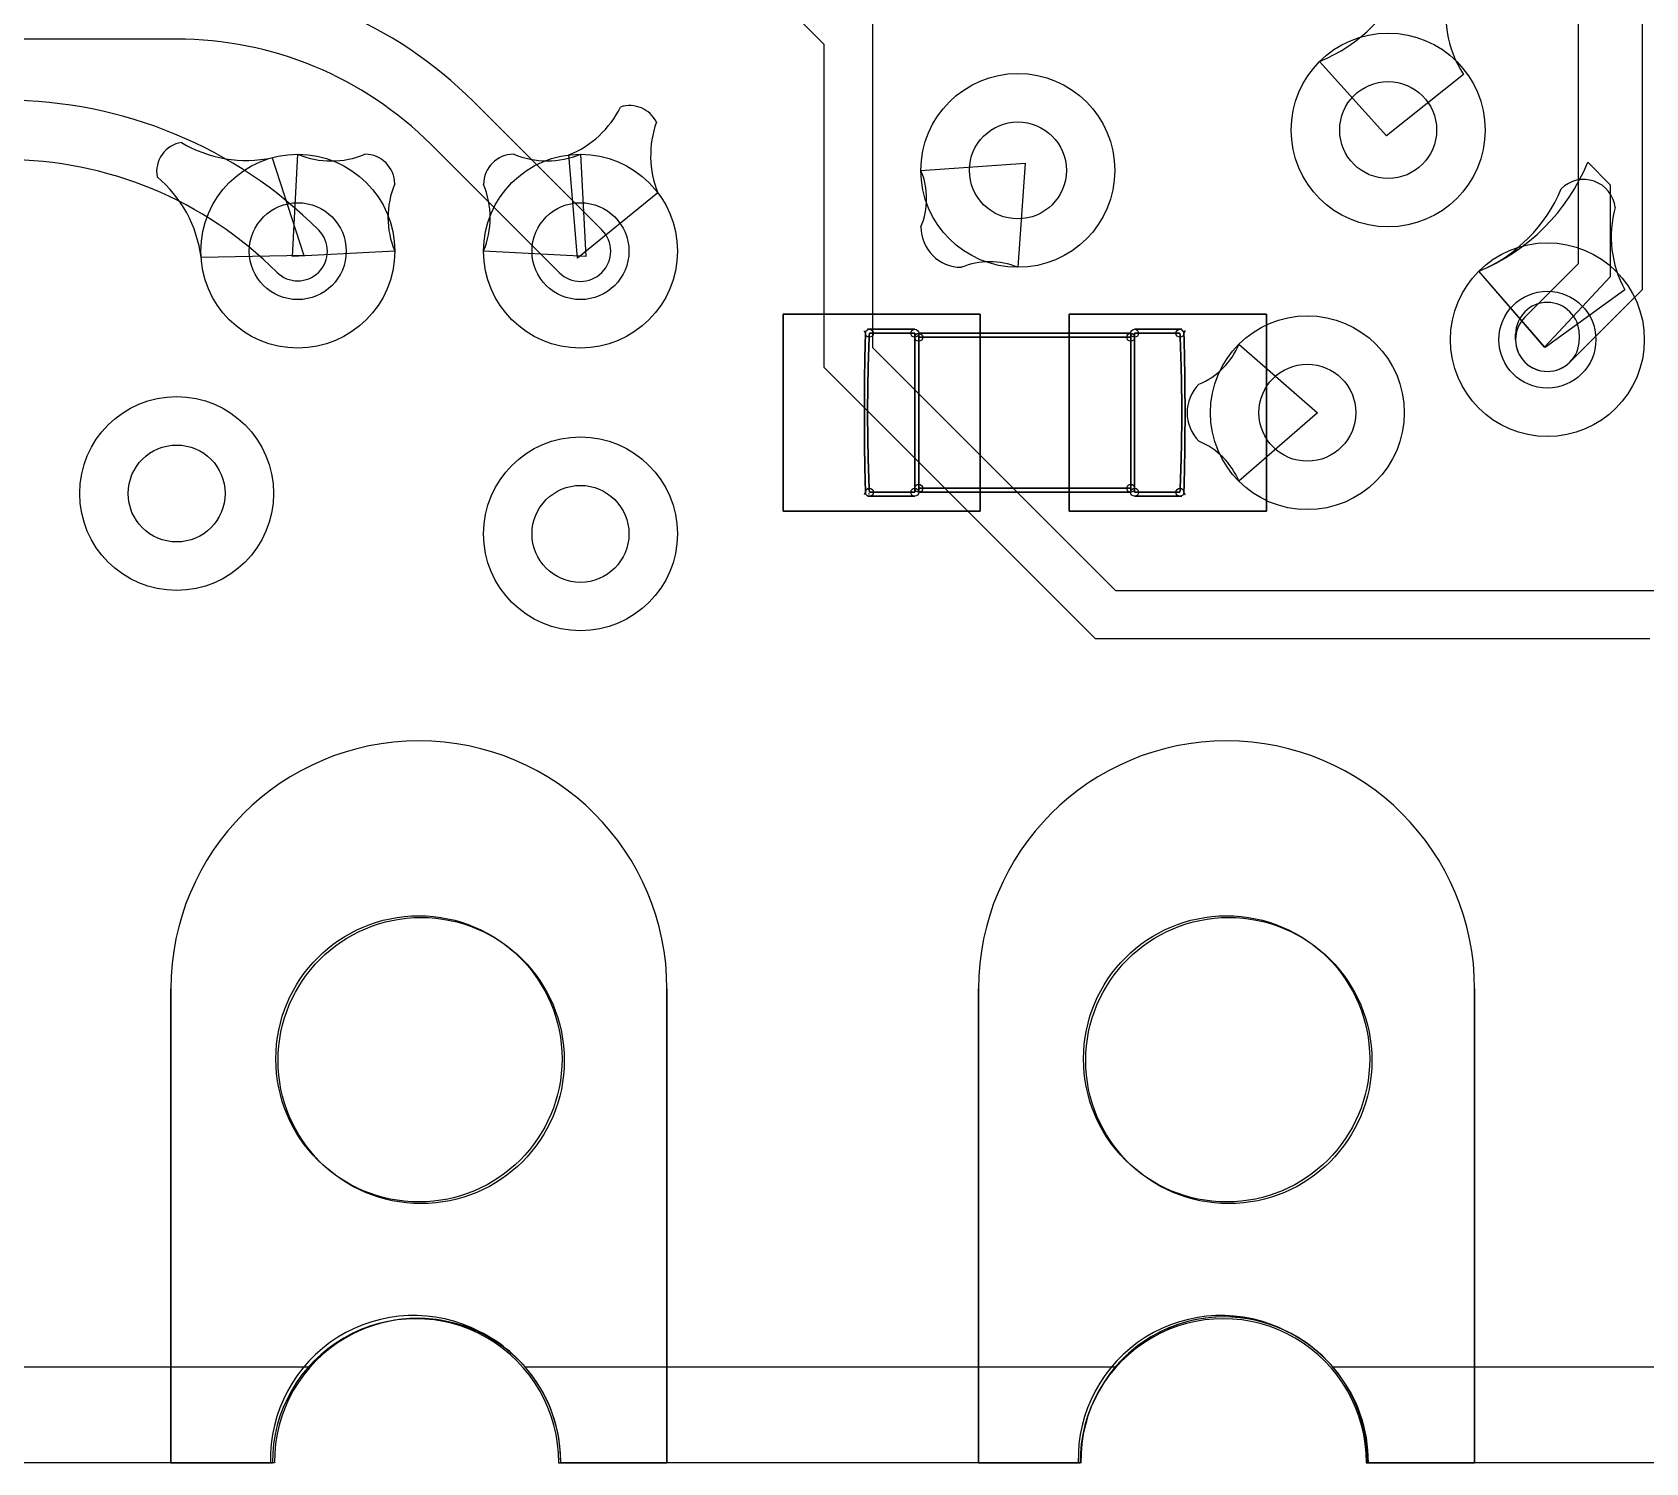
# Model space of a CAD drawing. Extents: x -14 to 27.9, y 0 to 17.8.
# Drawn here: x 14.02 to 19.1, y 0 to 4.5 of the extents above; entities that cross this region are included whole.
import ezdxf

# ---------------------------------------------------------------- set-up
doc = ezdxf.new("R2010")
doc.units = 0
doc.header["$MEASUREMENT"] = 0
doc.layers.add('Feature', color=7, linetype='CONTINUOUS')

msp = doc.modelspace()

# ---------------------------------------------------------------- linework, layer by layer
at = {"layer": 'Feature'}
for p, q in [((16.514, 4.4602, -1.96222), (14.3207, 6.6535, -1.96222)), ((19.0865, 6.0739, -1.96222), (19.0865, 3.688, -1.96222)), ((18.8865, 3.7708, -1.96222), (18.8865, 5.9911, -1.96222)), ((16.6664, 4.5234, -1.96222), (16.6664, 3.5074, -1.96222)), ((14.478, 4.477, -1.96222), (13.6805, 4.477, -1.96222)), ((16.514, 3.4442, -1.96222), (16.514, 4.4602, -1.96222)), ((18.2832, 4.1726, 0.000305), (18.0726, 4.4065, 0.000305)), ((18.5246, 4.3652, 0.000305), (18.2832, 4.1726, 0.000305)), ((15.4124, 4.28, -1.96222), (15.8152, 3.8772, -1.96222)), ((18.4404, 4.191, -1.96192), (18.4404, 4.191)), ((18.4404, 4.191, -1.96192), (18.4404, 4.191)), ((14.8425, 3.7935, 0.000305), (14.859, 4.1148, 0.000305)), ((15.6808, 3.7428, -1.96222), (15.278, 4.1456, -1.96222)), ((15.7389, 3.7885, 0.000305), (15.7113, 4.1125, 0.000305)), ((15.748, 4.1148, -1.96222), (15.7648, 3.7932, -1.96222)), ((14.7785, 4.1039, -1.96222), (14.878, 3.7965, -1.96222)), ((16.8188, 4.064, 0.000305), (17.1461, 4.0865, 0.000305)), ((17.1461, 4.0865, 0.000305), (17.1236, 3.7592, 0.000305)), ((17.276, 4.064, -1.96192), (17.276, 4.064)), ((17.276, 4.064, -1.96192), (17.276, 4.064)), ((18.9158, 4.0897, -1.96222), (18.9865, 4.019, -1.96222)), ((18.9865, 4.019, -1.96222), (18.9865, 3.7294, -1.96222)), ((15.9913, 3.9935, 0.000305), (15.7389, 3.7885, 0.000305)), ((15.1638, 3.81, 0.000305), (14.8425, 3.7935, 0.000305)), ((15.0114, 3.81, -1.96192), (15.0114, 3.81)), ((15.0114, 3.81, -1.96192), (15.0114, 3.81)), ((15.7648, 3.7932, -1.96222), (15.4432, 3.81, -1.96222)), ((15.9004, 3.81, -1.96192), (15.9004, 3.81)), ((15.9004, 3.81, -1.96192), (15.9004, 3.81)), ((14.878, 3.7965, -1.96222), (14.5549, 3.7902, -1.96222)), ((18.7181, 3.6024, -1.96222), (18.8865, 3.7708, -1.96222)), ((18.782, 3.5076, 0.000305), (18.5734, 3.7471, 0.000305)), ((18.7794, 3.5085, -1.96222), (18.5734, 3.7471, -1.96222)), ((18.9865, 3.7294, -1.96222), (18.7794, 3.5085, -1.96222)), ((19.0328, 3.6882, 0.000305), (18.782, 3.5076, 0.000305)), ((19.0865, 3.688, -1.96222), (18.8595, 3.461, -1.96222)), ((16.385, 3.612, 0.000305), (17.005, 3.612, 0.000305)), ((16.385, 2.992, 0.000305), (16.385, 3.612, 0.000305)), ((16.385, 2.992, 0.000305), (16.385, 3.612, 0.000305)), ((16.385, 3.612, 0.001305), (16.385, 2.992, 0.001305)), ((16.385, 3.612, 0.000305), (16.385, 3.612, 0.001305)), ((16.385, 3.612, 0.000305), (17.005, 3.612, 0.000305)), ((16.385, 3.612, 0.000305), (16.385, 3.612, 0.001305)), ((17.005, 3.612, 0.001305), (16.385, 3.612, 0.001305)), ((17.005, 3.612, 0.001305), (16.385, 3.612, 0.001305)), ((16.385, 3.612, 0.001305), (16.385, 2.992, 0.001305)), ((16.385, 2.992, 0.000305), (16.385, 3.612, 0.000305)), ((16.385, 3.612, 0.000305), (17.005, 3.612, 0.000305)), ((17.005, 3.612, 0.000305), (17.005, 2.992, 0.000305)), ((17.005, 3.612, 0.000305), (17.005, 3.612, 0.001305)), ((17.005, 3.612, 0.000305), (17.005, 2.992, 0.000305)), ((17.005, 3.612, 0.000305), (17.005, 3.612, 0.001305)), ((17.005, 2.992, 0.001305), (17.005, 3.612, 0.001305)), ((17.005, 2.992, 0.001305), (17.005, 3.612, 0.001305)), ((17.005, 3.612, 0.000305), (17.005, 2.992, 0.000305)), ((17.285, 3.612, 0.000305), (17.905, 3.612, 0.000305)), ((17.285, 2.992, 0.000305), (17.285, 3.612, 0.000305)), ((17.285, 2.992, 0.000305), (17.285, 3.612, 0.000305)), ((17.285, 3.612, 0.001305), (17.285, 2.992, 0.001305)), ((17.285, 3.612, 0.000305), (17.285, 3.612, 0.001305)), ((17.285, 3.612, 0.000305), (17.905, 3.612, 0.000305)), ((17.285, 3.612, 0.000305), (17.285, 3.612, 0.001305)), ((17.905, 3.612, 0.001305), (17.285, 3.612, 0.001305)), ((17.905, 3.612, 0.001305), (17.285, 3.612, 0.001305)), ((17.285, 3.612, 0.001305), (17.285, 2.992, 0.001305)), ((17.285, 2.992, 0.000305), (17.285, 3.612, 0.000305)), ((17.285, 3.612, 0.000305), (17.905, 3.612, 0.000305)), ((17.905, 3.612, 0.000305), (17.905, 2.992, 0.000305)), ((17.905, 3.612, 0.000305), (17.905, 3.612, 0.001305)), ((17.905, 3.612, 0.000305), (17.905, 2.992, 0.000305)), ((17.905, 3.612, 0.000305), (17.905, 3.612, 0.001305)), ((17.905, 2.992, 0.001305), (17.905, 3.612, 0.001305)), ((17.905, 2.992, 0.001305), (17.905, 3.612, 0.001305)), ((17.905, 3.612, 0.000305), (17.905, 2.992, 0.000305)), ((16.6567, 3.5645, 0.5), (16.7992, 3.5645, 0.5)), ((16.7992, 3.5645), (16.6567, 3.5645)), ((16.6567, 3.5645, 0.5), (16.7992, 3.5645, 0.5)), ((16.7992, 3.5645), (16.6567, 3.5645)), ((16.6567, 3.552, -0.0125), (16.7992, 3.552, -0.0125)), ((16.7992, 3.552, 0.5125), (16.6567, 3.552, 0.5125)), ((16.7992, 3.552, 0.5125), (16.6567, 3.552, 0.5125)), ((16.6567, 3.552, -0.0125), (16.7992, 3.552, -0.0125)), ((16.7992, 3.5645, 0.5), (16.7992, 3.5645)), ((16.7992, 3.5645, 0.5), (16.7992, 3.5645)), ((16.7992, 3.552, -0.0125), (16.7992, 3.052, -0.0125)), ((16.7992, 3.052, 0.5125), (16.7992, 3.552, 0.5125)), ((16.7992, 3.052, 0.5125), (16.7992, 3.552, 0.5125)), ((16.7992, 3.552, -0.0125), (16.7992, 3.052, -0.0125)), ((16.8117, 3.552, 0.4875), (16.8117, 3.552, 0.0125)), ((17.4783, 3.552, 0.0125), (16.8117, 3.552, 0.0125)), ((16.8117, 3.552, 0.4875), (16.8117, 3.552, 0.0125)), ((16.8117, 3.552, 0.4875), (17.4783, 3.552, 0.4875)), ((17.4783, 3.552, 0.0125), (16.8117, 3.552, 0.0125)), ((16.8117, 3.552, 0.4875), (17.4783, 3.552, 0.4875)), ((16.8117, 3.052), (16.8117, 3.552)), ((16.8117, 3.552), (16.8117, 3.552, 0.5)), ((16.8117, 3.552, 0.5), (16.8117, 3.052, 0.5)), ((16.8117, 3.552, 0.5), (16.8117, 3.052, 0.5)), ((16.8117, 3.552), (16.8117, 3.552, 0.5)), ((16.8117, 3.052), (16.8117, 3.552)), ((17.4783, 3.552, 0.4875), (17.4783, 3.552, 0.0125)), ((17.4783, 3.552, 0.4875), (17.4783, 3.552, 0.0125)), ((17.4783, 3.552, 0.5), (17.4783, 3.052, 0.5)), ((17.4783, 3.552), (17.4783, 3.552, 0.5)), ((17.4783, 3.052), (17.4783, 3.552)), ((17.4783, 3.552, 0.5), (17.4783, 3.052, 0.5)), ((17.4783, 3.552), (17.4783, 3.552, 0.5)), ((17.4783, 3.052), (17.4783, 3.552)), ((17.4908, 3.5645), (17.6333, 3.5645)), ((17.4908, 3.5645, 0.5), (17.4908, 3.5645)), ((17.6333, 3.5645, 0.5), (17.4908, 3.5645, 0.5)), ((17.4908, 3.5645, 0.5), (17.4908, 3.5645)), ((17.6333, 3.5645, 0.5), (17.4908, 3.5645, 0.5)), ((17.4908, 3.5645), (17.6333, 3.5645)), ((17.4908, 3.552, -0.0125), (17.4908, 3.052, -0.0125)), ((17.6333, 3.552, -0.0125), (17.4908, 3.552, -0.0125)), ((17.4908, 3.552, 0.5125), (17.6333, 3.552, 0.5125)), ((17.4908, 3.052, 0.5125), (17.4908, 3.552, 0.5125)), ((17.4908, 3.052, 0.5125), (17.4908, 3.552, 0.5125)), ((17.4908, 3.552, 0.5125), (17.6333, 3.552, 0.5125)), ((17.4908, 3.552, -0.0125), (17.4908, 3.052, -0.0125)), ((17.6333, 3.552, -0.0125), (17.4908, 3.552, -0.0125)), ((16.6664, 3.5074, -1.96222), (17.4306, 2.7432, -1.96222)), ((16.8117, 3.5395), (16.8117, 3.0645)), ((16.8117, 3.5395, 0.5), (16.8117, 3.0645, 0.5)), ((16.8117, 3.5395, 0.5), (16.8117, 3.0645, 0.5)), ((17.4783, 3.5395, 0.5), (16.8117, 3.5395, 0.5)), ((16.8117, 3.5395), (16.8117, 3.0645)), ((16.8117, 3.5395), (17.4783, 3.5395)), ((16.8117, 3.5395), (17.4783, 3.5395)), ((17.4783, 3.5395, 0.5), (16.8117, 3.5395, 0.5)), ((17.4783, 3.0645), (17.4783, 3.5395)), ((17.4783, 3.0645, 0.5), (17.4783, 3.5395, 0.5)), ((17.4783, 3.0645, 0.5), (17.4783, 3.5395, 0.5)), ((17.4783, 3.0645), (17.4783, 3.5395)), ((17.8186, 3.5174, 0.000305), (18.0658, 3.302, 0.000305)), ((18.6888, 3.5317, -1.96222), (18.6888, 3.5488, -1.96222)), ((18.8888, 3.5488, -1.96222), (18.8888, 3.5317, -1.96222)), ((18.9412, 3.5317, -1.96192), (18.9412, 3.5317)), ((18.9412, 3.5317, -1.96192), (18.9412, 3.5317)), ((17.3674, 2.5908, -1.96222), (16.514, 3.4442, -1.96222)), ((18.0658, 3.302, 0.000305), (17.8186, 3.0866, 0.000305)), ((18.1864, 3.302, -1.96192), (18.1864, 3.302)), ((18.1864, 3.302, -1.96192), (18.1864, 3.302)), ((14.6304, 3.048, -1.96192), (14.6304, 3.048)), ((14.6304, 3.048, -1.96192), (14.6304, 3.048)), ((16.7992, 3.052, -0.0125), (16.6567, 3.052, -0.0125)), ((16.6567, 3.052, 0.5125), (16.7992, 3.052, 0.5125)), ((16.6567, 3.052, 0.5125), (16.7992, 3.052, 0.5125)), ((16.7992, 3.052, -0.0125), (16.6567, 3.052, -0.0125)), ((16.8117, 3.0645, 0.5), (17.4783, 3.0645, 0.5)), ((17.4783, 3.0645), (16.8117, 3.0645)), ((17.4783, 3.0645), (16.8117, 3.0645)), ((16.8117, 3.0645, 0.5), (17.4783, 3.0645, 0.5)), ((16.8117, 3.052, 0.4875), (16.8117, 3.052, 0.0125)), ((16.8117, 3.052, 0.4875), (16.8117, 3.052, 0.0125)), ((16.8117, 3.052, 0.0125), (17.4783, 3.052, 0.0125)), ((17.4783, 3.052, 0.4875), (16.8117, 3.052, 0.4875)), ((16.8117, 3.052, 0.0125), (17.4783, 3.052, 0.0125)), ((17.4783, 3.052, 0.4875), (16.8117, 3.052, 0.4875)), ((16.8117, 3.052, 0.5), (16.8117, 3.052)), ((16.8117, 3.052, 0.5), (16.8117, 3.052)), ((17.4783, 3.052, 0.4875), (17.4783, 3.052, 0.0125)), ((17.4783, 3.052, 0.4875), (17.4783, 3.052, 0.0125)), ((17.4783, 3.052, 0.5), (17.4783, 3.052)), ((17.4783, 3.052, 0.5), (17.4783, 3.052)), ((17.4908, 3.052, -0.0125), (17.6333, 3.052, -0.0125)), ((17.6333, 3.052, 0.5125), (17.4908, 3.052, 0.5125)), ((17.6333, 3.052, 0.5125), (17.4908, 3.052, 0.5125)), ((17.4908, 3.052, -0.0125), (17.6333, 3.052, -0.0125)), ((16.6567, 3.0395), (16.7992, 3.0395)), ((16.7992, 3.0395, 0.5), (16.6567, 3.0395, 0.5)), ((16.7992, 3.0395, 0.5), (16.6567, 3.0395, 0.5)), ((16.6567, 3.0395), (16.7992, 3.0395)), ((16.7992, 3.0395), (16.7992, 3.0395, 0.5)), ((16.7992, 3.0395), (16.7992, 3.0395, 0.5)), ((17.4908, 3.0395, 0.5), (17.6333, 3.0395, 0.5)), ((17.4908, 3.0395), (17.4908, 3.0395, 0.5)), ((17.6333, 3.0395), (17.4908, 3.0395)), ((17.4908, 3.0395, 0.5), (17.6333, 3.0395, 0.5)), ((17.4908, 3.0395), (17.4908, 3.0395, 0.5)), ((17.6333, 3.0395), (17.4908, 3.0395)), ((17.005, 2.992, 0.000305), (16.385, 2.992, 0.000305)), ((16.385, 2.992, 0.000305), (16.385, 2.992, 0.001305)), ((17.005, 2.992, 0.000305), (16.385, 2.992, 0.000305)), ((16.385, 2.992, 0.001305), (17.005, 2.992, 0.001305)), ((16.385, 2.992, 0.000305), (16.385, 2.992, 0.001305)), ((16.385, 2.992, 0.001305), (17.005, 2.992, 0.001305)), ((17.005, 2.992, 0.000305), (16.385, 2.992, 0.000305)), ((17.005, 2.992, 0.000305), (17.005, 2.992, 0.001305)), ((17.005, 2.992, 0.000305), (17.005, 2.992, 0.001305)), ((17.905, 2.992, 0.000305), (17.285, 2.992, 0.000305)), ((17.285, 2.992, 0.000305), (17.285, 2.992, 0.001305)), ((17.905, 2.992, 0.000305), (17.285, 2.992, 0.000305)), ((17.285, 2.992, 0.001305), (17.905, 2.992, 0.001305)), ((17.285, 2.992, 0.000305), (17.285, 2.992, 0.001305)), ((17.285, 2.992, 0.001305), (17.905, 2.992, 0.001305)), ((17.905, 2.992, 0.000305), (17.285, 2.992, 0.000305)), ((17.905, 2.992, 0.000305), (17.905, 2.992, 0.001305)), ((17.905, 2.992, 0.000305), (17.905, 2.992, 0.001305)), ((15.9004, 2.921, -1.96192), (15.9004, 2.921)), ((15.9004, 2.921, -1.96192), (15.9004, 2.921)), ((17.4306, 2.7432, -1.96222), (19.1746, 2.7432, -1.96222)), ((19.1114, 2.5908, -1.96222), (17.3674, 2.5908, -1.96222)), ((14.46, 1.49, 0.000305), (14.46, 0, 0.000305)), ((14.46, 1.49, 0.000305), (14.46, 0, 0.000305)), ((14.46, 1.49, 0.001305), (14.46, 0, 0.001305)), ((14.46, 1.49, 0.000305), (14.46, 1.49, 0.001305)), ((14.46, 1.49, 0.000305), (14.46, 1.49, 0.001305)), ((14.46, 1.49, 0.000305), (14.46, 0, 0.000305)), ((14.46, 1.49, 0.001305), (14.46, 0, 0.001305)), ((14.46, 1.49, -1.96222), (14.46, 1.49, -1.96322)), ((14.46, 1.49, -1.96222), (14.46, 0, -1.96222)), ((14.46, 1.49, -1.96222), (14.46, 1.49, -1.96322)), ((14.46, 0, -1.96322), (14.46, 1.49, -1.96322)), ((14.46, 0, -1.96322), (14.46, 1.49, -1.96322)), ((14.46, 1.49, -1.96222), (14.46, 0, -1.96222)), ((16.02, 0, 0.000305), (16.02, 1.49, 0.000305)), ((16.02, 1.49, 0.000305), (16.02, 1.49, 0.001305)), ((16.02, 0, 0.000305), (16.02, 1.49, 0.000305)), ((16.02, 1.49, 0.000305), (16.02, 1.49, 0.001305)), ((16.02, 0, 0.001305), (16.02, 1.49, 0.001305)), ((16.02, 0, 0.000305), (16.02, 1.49, 0.000305)), ((16.02, 0, 0.001305), (16.02, 1.49, 0.001305)), ((16.02, 0, -1.96222), (16.02, 1.49, -1.96222)), ((16.02, 1.49, -1.96322), (16.02, 0, -1.96322)), ((16.02, 1.49, -1.96222), (16.02, 1.49, -1.96322)), ((16.02, 1.49, -1.96222), (16.02, 1.49, -1.96322)), ((16.02, 1.49, -1.96322), (16.02, 0, -1.96322)), ((16.02, 0, -1.96222), (16.02, 1.49, -1.96222)), ((17, 1.49, 0.000305), (17, 0, 0.000305)), ((17, 1.49, 0.000305), (17, 0, 0.000305)), ((17, 1.49, 0.001305), (17, 0, 0.001305)), ((17, 1.49, 0.000305), (17, 1.49, 0.001305)), ((17, 1.49, 0.000305), (17, 1.49, 0.001305)), ((17, 1.49, 0.000305), (17, 0, 0.000305)), ((17, 1.49, 0.001305), (17, 0, 0.001305)), ((17, 1.49, -1.96222), (17, 1.49, -1.96322)), ((17, 1.49, -1.96222), (17, 0, -1.96222)), ((17, 1.49, -1.96222), (17, 1.49, -1.96322)), ((17, 0, -1.96322), (17, 1.49, -1.96322)), ((17, 0, -1.96322), (17, 1.49, -1.96322)), ((17, 1.49, -1.96222), (17, 0, -1.96222)), ((18.56, 0, 0.000305), (18.56, 1.49, 0.000305)), ((18.56, 1.49, 0.000305), (18.56, 1.49, 0.001305)), ((18.56, 0, 0.000305), (18.56, 1.49, 0.000305)), ((18.56, 1.49, 0.000305), (18.56, 1.49, 0.001305)), ((18.56, 0, 0.001305), (18.56, 1.49, 0.001305)), ((18.56, 0, 0.000305), (18.56, 1.49, 0.000305)), ((18.56, 0, 0.001305), (18.56, 1.49, 0.001305)), ((18.56, 0, -1.96222), (18.56, 1.49, -1.96222)), ((18.56, 1.49, -1.96322), (18.56, 0, -1.96322)), ((18.56, 1.49, -1.96222), (18.56, 1.49, -1.96322)), ((18.56, 1.49, -1.96222), (18.56, 1.49, -1.96322)), ((18.56, 1.49, -1.96322), (18.56, 0, -1.96322)), ((18.56, 0, -1.96222), (18.56, 1.49, -1.96222)), ((14.79, 1.27, -1.96322), (14.79, 1.27, -1.96222)), ((14.79, 1.27, -1.96322), (14.79, 1.27, -1.96222)), ((15.69, 1.27, -1.96192), (15.69, 1.27)), ((15.69, 1.27, -1.96192), (15.69, 1.27)), ((17.33, 1.27, -1.96322), (17.33, 1.27, -1.96222)), ((17.33, 1.27, -1.96322), (17.33, 1.27, -1.96222)), ((18.23, 1.27, -1.96192), (18.23, 1.27)), ((18.23, 1.27, -1.96192), (18.23, 1.27)), ((15.247, 0.814779, 0.001305), (15.247, 0.814779, 0.000305)), ((15.247, 0.814779, 0.001305), (15.247, 0.814779, 0.000305)), ((17.787, 0.814779, 0.001305), (17.787, 0.814779, 0.000305)), ((17.787, 0.814779, 0.001305), (17.787, 0.814779, 0.000305)), ((15.4315, 0.412013, -1.96222), (15.4315, 0.412013, -1.96322)), ((15.4315, 0.412013, -1.96222), (15.4315, 0.412013, -1.96322)), ((17.9715, 0.412013, -1.96222), (17.9715, 0.412013, -1.96322)), ((17.9715, 0.412013, -1.96222), (17.9715, 0.412013, -1.96322)), ((14.897, 0.3, 0.000305), (13.0212, 0.3, 0.000305)), ((14.897, 0.3, -1.96222), (13.0212, 0.3, -1.96222)), ((17.429, 0.3, 0.000305), (15.5747, 0.3, 0.000305)), ((17.429, 0.3, -1.96222), (15.5747, 0.3, -1.96222)), ((15.5844, 0.288437, -1.96222), (15.5844, 0.288437, -1.96322)), ((15.5844, 0.288437, -1.96222), (15.5844, 0.288437, -1.96322)), ((19.9804, 0.3, 0.000305), (18.1149, 0.3, 0.000305)), ((19.9804, 0.3, -1.96222), (18.1149, 0.3, -1.96222)), ((18.1244, 0.288437, -1.96222), (18.1244, 0.288437, -1.96322)), ((18.1244, 0.288437, -1.96222), (18.1244, 0.288437, -1.96322)), ((14.7858, 0), (13.1371, 0)), ((14.7858, 0, -1.96192), (13.1371, 0, -1.96192)), ((14.7858, 0), (13.1371, 0)), ((14.7858, 0, -1.96192), (13.1371, 0, -1.96192)), ((14.46, 0, 0.000305), (14.7795, 0, 0.000305)), ((14.46, 0, 0.000305), (14.7795, 0, 0.000305)), ((14.46, 0, 0.001305), (14.7795, 0, 0.001305)), ((14.46, 0, 0.000305), (14.46, 0, 0.001305)), ((14.46, 0, 0.000305), (14.46, 0, 0.001305)), ((14.46, 0, 0.000305), (14.7795, 0, 0.000305)), ((14.46, 0, 0.001305), (14.7795, 0, 0.001305)), ((14.46, 0, -1.96222), (14.46, 0, -1.96322)), ((14.46, 0, -1.96222), (14.7736, 0, -1.96222)), ((14.46, 0, -1.96222), (14.46, 0, -1.96322)), ((14.7736, 0, -1.96322), (14.46, 0, -1.96322)), ((14.7736, 0, -1.96322), (14.46, 0, -1.96322)), ((14.46, 0, -1.96222), (14.7736, 0, -1.96222)), ((14.7736, 0, -1.96222), (14.7736, 0, -1.96322)), ((14.7736, 0, -1.96222), (14.7736, 0, -1.96322)), ((14.7795, 0, 0.000305), (14.7795, 0, 0.001305)), ((14.7795, 0, 0.000305), (14.7795, 0, 0.001305)), ((14.7858, 0, -1.96192), (14.7858, 0)), ((14.7858, 0, -1.96192), (14.7858, 0)), ((17.3221, 0), (15.6858, 0)), ((17.3221, 0, -1.96192), (15.6858, 0, -1.96192)), ((17.3221, 0), (15.6858, 0)), ((15.6858, 0), (15.6858, 0, -1.96192)), ((17.3221, 0, -1.96192), (15.6858, 0, -1.96192)), ((15.6858, 0), (15.6858, 0, -1.96192)), ((17, 0, 0.000305), (17.3195, 0, 0.000305)), ((17, 0, 0.000305), (17.3195, 0, 0.000305)), ((17, 0, 0.001305), (17.3195, 0, 0.001305)), ((17, 0, 0.000305), (17, 0, 0.001305)), ((17, 0, 0.000305), (17, 0, 0.001305)), ((17, 0, 0.000305), (17.3195, 0, 0.000305)), ((17, 0, 0.001305), (17.3195, 0, 0.001305)), ((17, 0, -1.96222), (17, 0, -1.96322)), ((17, 0, -1.96222), (17.3136, 0, -1.96222)), ((17, 0, -1.96222), (17, 0, -1.96322)), ((17.3136, 0, -1.96322), (17, 0, -1.96322)), ((17.3136, 0, -1.96322), (17, 0, -1.96322)), ((17, 0, -1.96222), (17.3136, 0, -1.96222)), ((17.3136, 0, -1.96222), (17.3136, 0, -1.96322)), ((17.3136, 0, -1.96222), (17.3136, 0, -1.96322)), ((17.3195, 0, 0.000305), (17.3195, 0, 0.001305)), ((17.3195, 0, 0.000305), (17.3195, 0, 0.001305)), ((17.3221, 0, -1.96192), (17.3221, 0)), ((17.3221, 0, -1.96192), (17.3221, 0)), ((19.8613, 0), (18.2219, 0)), ((19.8613, 0, -1.96192), (18.2219, 0, -1.96192)), ((19.8613, 0), (18.2219, 0)), ((18.2219, 0), (18.2219, 0, -1.96192)), ((19.8613, 0, -1.96192), (18.2219, 0, -1.96192)), ((18.2219, 0), (18.2219, 0, -1.96192)), ((15.6794, 0, 0.000305), (16.02, 0, 0.000305)), ((15.6794, 0, 0.000305), (16.02, 0, 0.000305)), ((15.6794, 0, 0.001305), (16.02, 0, 0.001305)), ((15.6794, 0, 0.000305), (15.6794, 0, 0.001305)), ((15.6794, 0, 0.000305), (15.6794, 0, 0.001305)), ((15.6794, 0, 0.000305), (16.02, 0, 0.000305)), ((15.6794, 0, 0.001305), (16.02, 0, 0.001305)), ((15.6858, 0, -1.96222), (15.6858, 0, -1.96322)), ((15.6858, 0, -1.96222), (16.02, 0, -1.96222)), ((15.6858, 0, -1.96222), (15.6858, 0, -1.96322)), ((16.02, 0, -1.96322), (15.6858, 0, -1.96322)), ((16.02, 0, -1.96322), (15.6858, 0, -1.96322)), ((15.6858, 0, -1.96222), (16.02, 0, -1.96222)), ((16.02, 0, 0.000305), (16.02, 0, 0.001305)), ((16.02, 0, 0.000305), (16.02, 0, 0.001305)), ((16.02, 0, -1.96222), (16.02, 0, -1.96322)), ((16.02, 0, -1.96222), (16.02, 0, -1.96322)), ((18.2194, 0, 0.000305), (18.56, 0, 0.000305)), ((18.2194, 0, 0.000305), (18.56, 0, 0.000305)), ((18.2194, 0, 0.001305), (18.56, 0, 0.001305)), ((18.2194, 0, 0.000305), (18.2194, 0, 0.001305)), ((18.2194, 0, 0.000305), (18.2194, 0, 0.001305)), ((18.2194, 0, 0.000305), (18.56, 0, 0.000305)), ((18.2194, 0, 0.001305), (18.56, 0, 0.001305)), ((18.2258, 0, -1.96222), (18.2258, 0, -1.96322)), ((18.2258, 0, -1.96222), (18.56, 0, -1.96222)), ((18.2258, 0, -1.96222), (18.2258, 0, -1.96322)), ((18.56, 0, -1.96322), (18.2258, 0, -1.96322)), ((18.56, 0, -1.96322), (18.2258, 0, -1.96322)), ((18.2258, 0, -1.96222), (18.56, 0, -1.96222)), ((18.56, 0, 0.000305), (18.56, 0, 0.001305)), ((18.56, 0, 0.000305), (18.56, 0, 0.001305)), ((18.56, 0, -1.96222), (18.56, 0, -1.96322)), ((18.56, 0, -1.96222), (18.56, 0, -1.96322))]:
    msp.add_line(p, q, dxfattribs=at)
for centre, radius in [((18.288, 4.191), 0.3048), ((17.1236, 4.064), 0.3048), ((18.288, 4.191), 0.1524), ((18.288, 4.191), 0.1524), ((18.288, 4.191), 0.1524), ((18.288, 4.191), 0.1524), ((17.1236, 4.064), 0.1524), ((17.1236, 4.064), 0.1524), ((17.1236, 4.064), 0.1524), ((17.1236, 4.064), 0.1524), ((14.859, 3.81), 0.3048), ((15.748, 3.81), 0.3048), ((14.859, 3.81), 0.1524), ((14.859, 3.81), 0.1524), ((14.859, 3.81), 0.1524), ((14.859, 3.81), 0.1524), ((15.748, 3.81), 0.1524), ((15.748, 3.81), 0.1524), ((15.748, 3.81), 0.1524), ((15.748, 3.81), 0.1524), ((18.7888, 3.5317), 0.3048), ((18.7888, 3.5317), 0.1524), ((18.7888, 3.5317), 0.1524), ((18.7888, 3.5317), 0.1524), ((18.7888, 3.5317), 0.1524), ((18.034, 3.302), 0.3048), ((16.6567, 3.552), 0.0125), ((16.6567, 3.552), 0.0125), ((16.6567, 3.552), 0.0125), ((16.6567, 3.552), 0.0125), ((16.6567, 3.552), 0.0125), ((16.6567, 3.552), 0.0125), ((16.6567, 3.552), 0.0125), ((16.6567, 3.552), 0.0125), ((16.6567, 3.552), 0.0125), ((16.6567, 3.552), 0.0125), ((16.6567, 3.552), 0.0125), ((16.6567, 3.552), 0.0125), ((16.7992, 3.552), 0.0125), ((16.7992, 3.552), 0.0125), ((16.7992, 3.552), 0.0125), ((16.7992, 3.552), 0.0125), ((16.7992, 3.552), 0.0125), ((16.7992, 3.552), 0.0125), ((16.7992, 3.552), 0.0125), ((16.7992, 3.552), 0.0125), ((16.7992, 3.552), 0.0125), ((16.7992, 3.552), 0.0125), ((16.7992, 3.552), 0.0125), ((16.7992, 3.552), 0.0125), ((16.8117, 3.5395), 0.0125), ((16.8117, 3.5395), 0.0125), ((16.8117, 3.5395), 0.0125), ((16.8117, 3.5395), 0.0125), ((17.4783, 3.5395), 0.0125), ((17.4783, 3.5395), 0.0125), ((17.4783, 3.5395), 0.0125), ((17.4783, 3.5395), 0.0125), ((17.4908, 3.552), 0.0125), ((17.4908, 3.552), 0.0125), ((17.4908, 3.552), 0.0125), ((17.4908, 3.552), 0.0125), ((17.4908, 3.552), 0.0125), ((17.4908, 3.552), 0.0125), ((17.4908, 3.552), 0.0125), ((17.4908, 3.552), 0.0125), ((17.4908, 3.552), 0.0125), ((17.4908, 3.552), 0.0125), ((17.4908, 3.552), 0.0125), ((17.4908, 3.552), 0.0125), ((17.6333, 3.552), 0.0125), ((17.6333, 3.552), 0.0125), ((17.6333, 3.552), 0.0125), ((17.6333, 3.552), 0.0125), ((17.6333, 3.552), 0.0125), ((17.6333, 3.552), 0.0125), ((17.6333, 3.552), 0.0125), ((17.6333, 3.552), 0.0125), ((17.6333, 3.552), 0.0125), ((17.6333, 3.552), 0.0125), ((17.6333, 3.552), 0.0125), ((17.6333, 3.552), 0.0125), ((18.034, 3.302), 0.1524), ((18.034, 3.302), 0.1524), ((18.034, 3.302), 0.1524), ((18.034, 3.302), 0.1524), ((14.478, 3.048), 0.3048), ((14.478, 3.048), 0.1524), ((14.478, 3.048), 0.1524), ((14.478, 3.048), 0.1524), ((14.478, 3.048), 0.1524), ((15.748, 2.921), 0.3048), ((15.748, 2.921), 0.1524), ((15.748, 2.921), 0.1524), ((15.748, 2.921), 0.1524), ((15.748, 2.921), 0.1524), ((16.6567, 3.052), 0.0125), ((16.6567, 3.052), 0.0125), ((16.6567, 3.052), 0.0125), ((16.6567, 3.052), 0.0125), ((16.6567, 3.052), 0.0125), ((16.6567, 3.052), 0.0125), ((16.6567, 3.052), 0.0125), ((16.6567, 3.052), 0.0125), ((16.6567, 3.052), 0.0125), ((16.6567, 3.052), 0.0125), ((16.6567, 3.052), 0.0125), ((16.6567, 3.052), 0.0125), ((16.7992, 3.052), 0.0125), ((16.7992, 3.052), 0.0125), ((16.7992, 3.052), 0.0125), ((16.7992, 3.052), 0.0125), ((16.7992, 3.052), 0.0125), ((16.7992, 3.052), 0.0125), ((16.7992, 3.052), 0.0125), ((16.7992, 3.052), 0.0125), ((16.7992, 3.052), 0.0125), ((16.7992, 3.052), 0.0125), ((16.7992, 3.052), 0.0125), ((16.7992, 3.052), 0.0125), ((16.8117, 3.0645), 0.0125), ((16.8117, 3.0645), 0.0125), ((16.8117, 3.0645), 0.0125), ((16.8117, 3.0645), 0.0125), ((17.4783, 3.0645), 0.0125), ((17.4783, 3.0645), 0.0125), ((17.4783, 3.0645), 0.0125), ((17.4783, 3.0645), 0.0125), ((17.4908, 3.052), 0.0125), ((17.4908, 3.052), 0.0125), ((17.4908, 3.052), 0.0125), ((17.4908, 3.052), 0.0125), ((17.4908, 3.052), 0.0125), ((17.4908, 3.052), 0.0125), ((17.4908, 3.052), 0.0125), ((17.4908, 3.052), 0.0125), ((17.4908, 3.052), 0.0125), ((17.4908, 3.052), 0.0125), ((17.4908, 3.052), 0.0125), ((17.4908, 3.052), 0.0125), ((17.6333, 3.052), 0.0125), ((17.6333, 3.052), 0.0125), ((17.6333, 3.052), 0.0125), ((17.6333, 3.052), 0.0125), ((17.6333, 3.052), 0.0125), ((17.6333, 3.052), 0.0125), ((17.6333, 3.052), 0.0125), ((17.6333, 3.052), 0.0125), ((17.6333, 3.052), 0.0125), ((17.6333, 3.052), 0.0125), ((17.6333, 3.052), 0.0125), ((17.6333, 3.052), 0.0125), ((15.24, 1.27), 0.45), ((15.24, 1.27), 0.45), ((15.24, 1.27), 0.45), ((15.24, 1.27), 0.45), ((15.24, 1.27), 0.45), ((15.24, 1.27), 0.45), ((15.24, 1.27), 0.45), ((15.24, 1.27), 0.45), ((15.24, 1.27), 0.45), ((15.24, 1.27), 0.45), ((15.247, 1.26478), 0.45), ((15.247, 1.26478), 0.45), ((15.247, 1.26478), 0.45), ((15.247, 1.26478), 0.45), ((15.247, 1.26478), 0.45), ((17.78, 1.27), 0.45), ((17.78, 1.27), 0.45), ((17.78, 1.27), 0.45), ((17.78, 1.27), 0.45), ((17.78, 1.27), 0.45), ((17.78, 1.27), 0.45), ((17.78, 1.27), 0.45), ((17.78, 1.27), 0.45), ((17.78, 1.27), 0.45), ((17.78, 1.27), 0.45), ((17.787, 1.26478), 0.45), ((17.787, 1.26478), 0.45), ((17.787, 1.26478), 0.45), ((17.787, 1.26478), 0.45), ((17.787, 1.26478), 0.45)]:
    msp.add_circle(centre, radius, dxfattribs=at)
for centre, radius, start, end in [((17.8787, 4.87678, 0.000305), 0.508693, -67.5912, -22.3674), ((14.478, 3.34546, -1.96222), 1.32154, 45.0043, 90), ((18.8338, 4.55945, 0.000305), 0.365138, 166.933, -147.861), ((14.478, 3.3457, -1.96222), 1.1313, 44.9964, 90), ((13.9391, 2.89025, -1.96222), 1.39415, 44.9963, 89.9969), ((15.5933, 4.4034, 0.000305), 0.313937, -67.9134, -26.5044), ((15.9029, 4.17441, 0.000305), 0.0934, 26.031, 107.879), ((16.2824, 4.1104, 0.000305), 0.313724, 160.446, -158.123), ((14.5084, 4.05984, -1.96222), 0.093392, 99.3284, -170.233), ((14.6969, 4.48958, -1.96222), 0.394223, -121.093, -78.0527), ((14.9647, 4.369, 0.000305), 0.275301, -112.578, -67.4218), ((15.0704, 4.0214, 0.000305), 0.0934, 0, 90), ((15.5382, 4.0198, -1.96222), 0.095, 90, 180), ((15.6431, 4.3663, -1.96222), 0.2725, -112.641, -67.3591), ((13.9393, 2.89019, -1.96222), 1.20741, 45.0028, 90.0035), ((16.6057, 3.9751, 0.000305), 0.2309, -22.6447, 22.6447), ((18.3328, 4.32993, -1.96222), 0.630528, -67.571, -22.3956), ((14.1633, 3.74119, -1.96222), 0.394657, 7.13353, 50.1095), ((15.418, 3.9157, 0.000305), 0.275301, 157.422, -157.422), ((15.1917, 3.9149, -1.96222), 0.2725, -22.6409, 22.6409), ((18.903, 3.93549, 0.000305), 0.099991, 6.72571, 134.995), ((18.3913, 4.18798, 0.000305), 0.477016, -67.5552, -22.4006), ((19.3291, 3.85438, 0.000305), 0.339694, 164.143, -150.711), ((14.859, 3.81, -1.96222), 0.093338, -135, 45), ((15.748, 3.81, -1.96222), 0.095035, -135, 45), ((16.9458, 3.8862, 0.000305), 0.127, 180, -90), ((17.0347, 3.5461, 0.000305), 0.2309, 67.3553, 112.645), ((18.7888, 3.5488, -1.96222), 0.1, 0, 180), ((17.6333, 3.552, 0.5), 0.010206, 27.9347, 45), ((17.6333, 3.552, 0.5), 0.010206, 27.9347, 45), ((17.6333, 3.552, 0.5), 0.012477, 3.46194, 27.9347), ((17.6333, 3.552, 0.5), 0.012477, 3.46194, 27.9347), ((18.7888, 3.5317, -1.96222), 0.099985, 135, -45), ((17.6054, 3.60517, 0.000305), 0.230589, -67.718, -22.3731), ((18.7888, 3.5317, -1.96222), 0.1, 180, 0), ((17.7826, 3.302, 0.000305), 0.126996, 135, -135), ((17.6054, 2.99883, 0.000305), 0.230589, 22.3731, 67.718), ((16.6567, 3.052), 0.00559, -135, -90), ((16.6567, 3.052), 0.00559, -135, -90), ((16.6567, 3.052), 0, -90, 0), ((16.6567, 3.052), 0, -90, 0), ((15.24, 1.49, 0.000305), 0.78, 0, 180), ((15.24, 1.49, 0.000305), 0.78, 0, 180), ((15.24, 1.49, 0.001305), 0.78, 0, 180), ((15.24, 1.49, 0.000305), 0.78, 0, 180), ((15.24, 1.49, 0.001305), 0.78, 0, 180), ((15.24, 1.49, -1.96222), 0.78, 0, 180), ((15.24, 1.49, -1.96322), 0.78, 0, 180), ((15.24, 1.49, -1.96322), 0.78, 0, 180), ((15.24, 1.49, -1.96222), 0.78, 0, 180), ((17.78, 1.49, 0.000305), 0.78, 0, 180), ((17.78, 1.49, 0.000305), 0.78, 0, 180), ((17.78, 1.49, 0.001305), 0.78, 0, 180), ((17.78, 1.49, 0.000305), 0.78, 0, 180), ((17.78, 1.49, 0.001305), 0.78, 0, 180), ((17.78, 1.49, -1.96222), 0.78, 0, 180), ((17.78, 1.49, -1.96322), 0.78, 0, 180), ((17.78, 1.49, -1.96322), 0.78, 0, 180), ((17.78, 1.49, -1.96222), 0.78, 0, 180), ((15.2234, 0.013023, -1.96322), 0.45, 62.4546, -178.342), ((15.2234, 0.013023, -1.96222), 0.45, 62.4546, -178.342), ((15.2234, 0.013023, -1.96322), 0.45, 62.4546, -178.342), ((15.2234, 0.013023, -1.96222), 0.45, 62.4546, -178.342), ((17.7634, 0.013023, -1.96322), 0.45, 62.4546, -178.342), ((17.7634, 0.013023, -1.96222), 0.45, 62.4546, -178.342), ((17.7634, 0.013023, -1.96322), 0.45, 62.4546, -178.342), ((17.7634, 0.013023, -1.96222), 0.45, 62.4546, -178.342), ((17.772, 0.008642), 0.45, -1.10043, -178.9), ((17.772, 0.008642, -1.96192), 0.45, -1.10043, -178.9), ((17.772, 0.008642, -1.96192), 0.45, -1.10043, -178.9), ((17.772, 0.008642), 0.45, -1.10043, -178.9), ((17.772, 0.008642, 0.000305), 0.45, 40.3505, 139.65), ((17.772, 0.008642, -1.96222), 0.45, 40.3505, 139.65), ((15.2295, 0.002716, 0.000305), 0.45, -0.34577, -179.654), ((15.2295, 0.002716, 0.001305), 0.45, -0.34577, -179.654), ((15.2295, 0.002716, 0.000305), 0.45, -0.34577, -179.654), ((15.2295, 0.002716, 0.000305), 0.45, -0.34577, -179.654), ((15.2295, 0.002716, 0.001305), 0.45, -0.34577, -179.654), ((15.2358, 0.003894), 0.45, -0.495773, -179.504), ((15.2358, 0.003894, -1.96192), 0.45, -0.495773, -179.504), ((15.2358, 0.003894, -1.96192), 0.45, -0.495773, -179.504), ((15.2358, 0.003894), 0.45, -0.495773, -179.504), ((15.2358, 0.003894, 0.000305), 0.45, 41.1486, 138.851), ((15.2358, 0.003894, -1.96222), 0.45, 41.1486, 138.851), ((15.232, 0.008642, -1.96322), 0.45, 38.4452, 63.6863), ((15.232, 0.008642, -1.96222), 0.45, 38.4452, 63.6863), ((15.232, 0.008642, -1.96322), 0.45, 38.4452, 63.6863), ((15.232, 0.008642, -1.96222), 0.45, 38.4452, 63.6863), ((17.7695, 0.002716, 0.000305), 0.45, -0.34577, -179.654), ((17.7695, 0.002716, 0.001305), 0.45, -0.34577, -179.654), ((17.7695, 0.002716, 0.000305), 0.45, -0.34577, -179.654), ((17.7695, 0.002716, 0.000305), 0.45, -0.34577, -179.654), ((17.7695, 0.002716, 0.001305), 0.45, -0.34577, -179.654), ((17.772, 0.008642, -1.96322), 0.45, 38.4452, 63.6863), ((17.772, 0.008642, -1.96222), 0.45, 38.4452, 63.6863), ((17.772, 0.008642, -1.96322), 0.45, 38.4452, 63.6863), ((17.772, 0.008642, -1.96222), 0.45, 38.4452, 63.6863), ((15.2358, 0.003894, -1.96322), 0.45, -0.495774, 39.2213), ((15.2358, 0.003894, -1.96222), 0.45, -0.495774, 39.2213), ((15.2358, 0.003894, -1.96322), 0.45, -0.495774, 39.2213), ((15.2358, 0.003894, -1.96222), 0.45, -0.495774, 39.2213), ((17.7758, 0.003894, -1.96322), 0.45, -0.495774, 39.2213), ((17.7758, 0.003894, -1.96222), 0.45, -0.495774, 39.2213), ((17.7758, 0.003894, -1.96322), 0.45, -0.495774, 39.2213), ((17.7758, 0.003894, -1.96222), 0.45, -0.495774, 39.2213)]:
    msp.add_arc(centre, radius, start, end, dxfattribs=at)
for points in [[(16.6443, 3.55275, 0.500753), (16.6372, 3.56628, 0.25), (16.6443, 3.55275, -0.000753)], [(16.6443, 3.55275, 0.500753), (16.6372, 3.56628, 0.25), (16.6443, 3.55275, -0.000753)], [(16.6443, 3.05125, 0.500753), (16.6372, 3.302, 0.514282), (16.6443, 3.55275, 0.500753)], [(16.6443, 3.55275, -0.000753), (16.6372, 3.302, -0.014282), (16.6443, 3.05125, -0.000753)], [(16.6443, 3.05125, 0.500753), (16.6372, 3.302, 0.514282), (16.6443, 3.55275, 0.500753)], [(16.6443, 3.55275, -0.000753), (16.6372, 3.302, -0.014282), (16.6443, 3.05125, -0.000753)], [(16.6567, 3.5645), (16.6454, 3.5645, 0.250005), (16.6567, 3.5645, 0.5)], [(16.6567, 3.5645), (16.6454, 3.5645, 0.250005), (16.6567, 3.5645, 0.5)], [(16.6567, 3.052, -0.0125), (16.6454, 3.302, -0.0125), (16.6567, 3.552, -0.0125)], [(16.6567, 3.552, 0.5125), (16.6454, 3.302, 0.5125), (16.6567, 3.052, 0.5125)], [(16.6567, 3.552, 0.5125), (16.6454, 3.302, 0.5125), (16.6567, 3.052, 0.5125)], [(16.6567, 3.052, -0.0125), (16.6454, 3.302, -0.0125), (16.6567, 3.552, -0.0125)], [(17.6333, 3.5645), (17.6446, 3.5645, 0.250005), (17.6333, 3.5645, 0.5)], [(17.6333, 3.5645), (17.6446, 3.5645, 0.250005), (17.6333, 3.5645, 0.5)], [(17.6333, 3.052, -0.0125), (17.6446, 3.302, -0.0125), (17.6333, 3.552, -0.0125)], [(17.6333, 3.552, 0.5125), (17.6446, 3.302, 0.5125), (17.6333, 3.052, 0.5125)], [(17.6333, 3.552, 0.5125), (17.6446, 3.302, 0.5125), (17.6333, 3.052, 0.5125)], [(17.6333, 3.052, -0.0125), (17.6446, 3.302, -0.0125), (17.6333, 3.552, -0.0125)], [(17.6457, 3.55275, 0.500753), (17.6528, 3.56628, 0.25), (17.6457, 3.55275, -0.000753)], [(17.6457, 3.55275, 0.500753), (17.6528, 3.56628, 0.25), (17.6457, 3.55275, -0.000753)], [(17.6457, 3.05125, 0.500753), (17.6528, 3.302, 0.514282), (17.6457, 3.55275, 0.500753)], [(17.6457, 3.55275, -0.000753), (17.6528, 3.302, -0.014282), (17.6457, 3.05125, -0.000753)], [(17.6457, 3.05125, 0.500753), (17.6528, 3.302, 0.514282), (17.6457, 3.55275, 0.500753)], [(17.6457, 3.55275, -0.000753), (17.6528, 3.302, -0.014282), (17.6457, 3.05125, -0.000753)], [(16.6443, 3.05125, -0.000753), (16.6372, 3.03772, 0.25), (16.6443, 3.05125, 0.500753)], [(16.6443, 3.05125, -0.000753), (16.6372, 3.03772, 0.25), (16.6443, 3.05125, 0.500753)], [(17.6457, 3.05125, -0.000753), (17.6528, 3.03772, 0.25), (17.6457, 3.05125, 0.500753)], [(17.6457, 3.05125, -0.000753), (17.6528, 3.03772, 0.25), (17.6457, 3.05125, 0.500753)], [(16.6567, 3.0395, 0.5), (16.6454, 3.0395, 0.249995), (16.6567, 3.0395)], [(16.6567, 3.0395, 0.5), (16.6454, 3.0395, 0.249995), (16.6567, 3.0395)], [(17.6333, 3.0395, 0.5), (17.6446, 3.0395, 0.249995), (17.6333, 3.0395)], [(17.6333, 3.0395, 0.5), (17.6446, 3.0395, 0.249995), (17.6333, 3.0395)]]:
    msp.add_open_spline(points, degree=2, dxfattribs=at)

doc.saveas('drawing.dxf')
